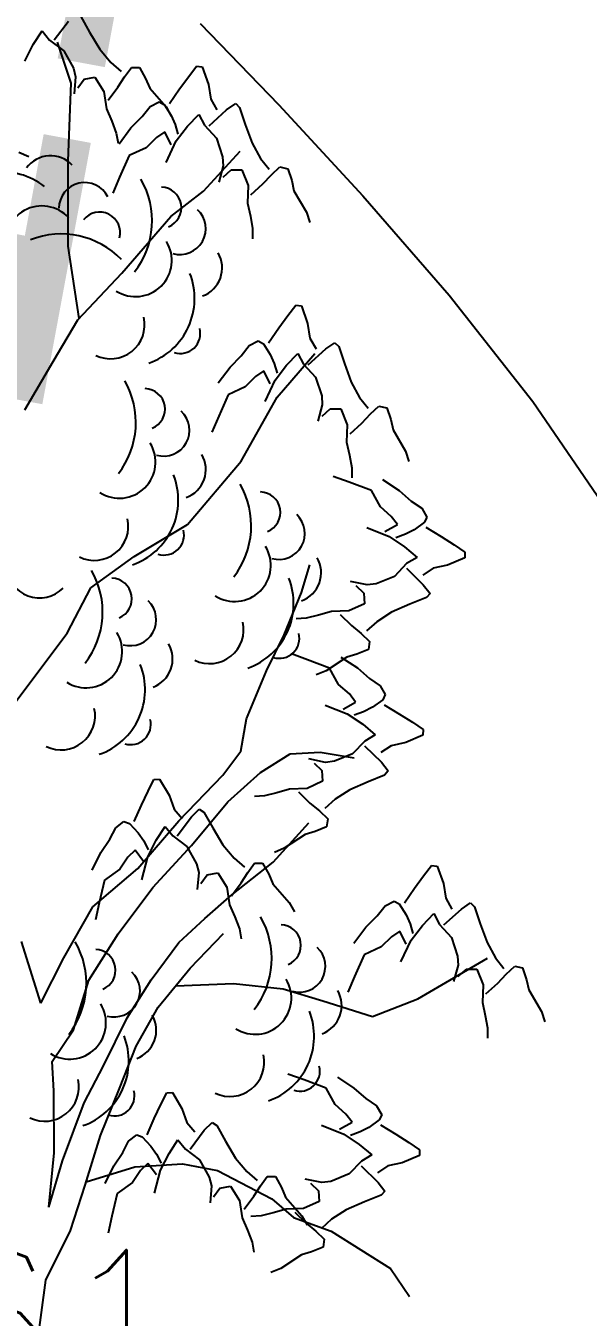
# Model space of a CAD drawing. Header units: millimetres. Extents: x 524954 to 526204, y 9523489 to 9524010.
# Drawn here: x 525596.69 to 525600.51, y 9523681.64 to 9523690.41 of the extents above; entities that cross this region are included whole.
import ezdxf
from ezdxf.enums import TextEntityAlignment as Align

# ---------------------------------------------------------------- set-up
doc = ezdxf.new("R2010")
doc.units = ezdxf.units.MM
doc.header["$PDMODE"] = 32
doc.header["$PDSIZE"] = 0.5
doc.linetypes.add('ACAD_ISO12W100', pattern=[21, 12, -3, 0, -3, 0, -3])
for name, color, linetype in [('Arbre', 34, 'ACAD_ISO12W100'), ('CN_02_00', 4, 'Continuous'), ('Route - Route de la corniche de Brazzaville - Textes - Arcs', 1, 'Continuous'), ('TopoAlt', 3, 'Continuous'), ('TOPOJIS', 7, 'Continuous')]:
    doc.layers.add(name, color=color, linetype=linetype)
doc.styles.add('Affichages route', font='arial.ttf', dxfattribs={"height": 0.5})
doc.styles.add('Simplex 1.0', font='Simplex.shx', dxfattribs={"width": 0.99, "height": 1})

# ---------------------------------------------------------------- blocks, each defined once
blk = doc.blocks.new('TCPOINT M')
at = {"color": 0}
blk.add_point((0, 0), dxfattribs=at)
at = {"layer": 'TopoAlt', "style": 'Simplex 1.0', "width": 0.99}
blk.add_attdef('ALT', (0.15, 0.15), '', height=1, dxfattribs=at)
blk = doc.blocks.new('v088')
at = {"color": 3, "linetype": 'Continuous'}
for p, q in [((0.1746, 12.0155), (0.2717, 12.1435)), ((0.3557, 12.1751), (0.415, 12.0689)), ((0.0317, 11.9844), (0.0922, 12.0781)), ((0.0922, 12.0781), (0.1437, 12.0135)), ((0.415, 12.0689), (0.4841, 11.9528)), ((-0.0252, 11.8718), (0.0317, 11.9844)), ((0.1437, 12.0135), (0.2395, 11.9416)), ((0.2395, 11.9416), (0.3048, 11.8248)), ((0.4841, 11.9528), (0.5601, 11.8616)), ((0.5601, 11.8616), (0.6304, 11.8005)), ((0.3048, 11.8248), (0.32, 11.7651)), ((0.32, 11.7651), (0.3106, 11.6498)), ((0.6075, 11.6944), (0.6527, 11.7656)), ((0.6527, 11.7656), (0.6994, 11.8293)), ((0.6994, 11.8293), (0.7544, 11.828)), ((0.7544, 11.828), (0.796, 11.7537)), ((1.027, 11.683), (1.0886, 11.7676)), ((1.0886, 11.7676), (1.1424, 11.8368)), ((1.1424, 11.8368), (1.1809, 11.833)), ((1.1809, 11.833), (1.2232, 11.7138)), ((0.3344, 11.6895), (0.378, 11.7487)), ((0.378, 11.7487), (0.4498, 11.7623)), ((0.4498, 11.7623), (0.5114, 11.6644)), ((0.5418, 11.6075), (0.6075, 11.6944)), ((0.796, 11.7537), (0.824, 11.6885)), ((0.824, 11.6885), (0.9344, 11.5607)), ((0.9578, 11.583), (1.027, 11.683)), ((1.2232, 11.7138), (1.2386, 11.6137)), ((0.5114, 11.6644), (0.5299, 11.5465)), ((0.827, 11.5637), (0.8886, 11.5945)), ((0.8886, 11.5945), (0.9232, 11.5753)), ((1.2386, 11.6137), (1.2809, 11.5407)), ((0.5299, 11.5465), (0.5653, 11.4632)), ((0.7732, 11.4945), (0.827, 11.5637)), ((0.9232, 11.5753), (0.9693, 11.5022)), ((0.9344, 11.5607), (0.97, 11.497)), ((0.9693, 11.5022), (0.9963, 11.4406)), ((1.0809, 11.4291), (1.1578, 11.5099)), ((1.1578, 11.5099), (1.1963, 11.4368)), ((1.2271, 11.433), (1.3463, 11.5407)), ((1.3463, 11.5407), (1.4079, 11.583)), ((1.4079, 11.583), (1.4348, 11.556)), ((1.4348, 11.556), (1.4733, 11.4406)), ((0.5653, 11.4632), (0.5962, 11.3829)), ((0.6155, 11.3099), (0.6962, 11.4176)), ((0.6962, 11.4176), (0.7732, 11.4945)), ((0.9963, 11.4406), (1.0155, 11.3753)), ((1.004, 11.3291), (1.0809, 11.4291)), ((1.1963, 11.4368), (1.2771, 11.3483)), ((1.4733, 11.4406), (1.5194, 11.3137)), ((0.5962, 11.3829), (0.6091, 11.3149)), ((0.8693, 11.3522), (0.8001, 11.2829)), ((0.927, 11.3906), (0.8693, 11.3522)), ((0.9693, 11.3022), (0.927, 11.3906)), ((0.9347, 11.1829), (1.004, 11.3291)), ((1.2771, 11.3483), (1.3194, 11.2214)), ((-0.0648, 11.2537), (0.0014, 11.223)), ((0.8001, 11.2829), (0.6847, 11.2291)), ((1.5194, 11.3137), (1.5771, 11.2099)), ((0.6847, 11.2291), (0.6193, 11.0829)), ((1.3232, 11.1598), (1.2925, 11.0483)), ((1.3194, 11.2214), (1.3232, 11.1598)), ((1.5771, 11.2099), (1.6348, 11.1368)), ((1.6502, 11.0983), (1.7079, 11.1522)), ((1.7079, 11.1522), (1.7617, 11.1406)), ((0.6193, 11.0829), (0.5731, 10.9752)), ((1.3232, 11.0829), (1.3771, 11.1329)), ((1.3771, 11.1329), (1.4502, 11.1329)), ((1.4502, 11.1329), (1.4925, 11.0252)), ((1.5925, 11.0368), (1.6502, 11.0983)), ((1.7617, 11.1406), (1.7887, 11.0598)), ((1.4925, 11.0252), (1.4886, 10.906)), ((1.5117, 10.9637), (1.5925, 11.0368)), ((1.7887, 11.0598), (1.8041, 10.9906)), ((1.8041, 10.9906), (1.8887, 10.8444)), ((1.4886, 10.906), (1.5079, 10.8175)), ((1.5079, 10.8175), (1.5233, 10.7329)), ((1.8887, 10.8444), (1.9118, 10.7752)), ((1.5233, 10.7329), (1.5233, 10.6636)), ((1.7617, 10.1424), (1.8156, 10.2117)), ((1.8156, 10.2117), (1.8541, 10.2078)), ((1.8541, 10.2078), (1.8964, 10.0886)), ((1.7002, 10.0578), (1.7617, 10.1424)), ((1.631, 9.9578), (1.7002, 10.0578)), ((1.8964, 10.0886), (1.9118, 9.9886)), ((1.4463, 9.8693), (1.5002, 9.9386)), ((1.5002, 9.9386), (1.5617, 9.9693)), ((1.5617, 9.9693), (1.5963, 9.9501)), ((1.5963, 9.9501), (1.6425, 9.877)), ((1.9118, 9.9886), (1.9541, 9.9155)), ((2.0195, 9.9155), (2.081, 9.9578)), ((2.081, 9.9578), (2.1079, 9.9309)), ((2.1079, 9.9309), (2.1464, 9.8155)), ((1.3694, 9.7924), (1.4463, 9.8693)), ((1.6425, 9.877), (1.6694, 9.8155)), ((1.7541, 9.8039), (1.831, 9.8847)), ((1.831, 9.8847), (1.8695, 9.8116)), ((1.9002, 9.8078), (2.0195, 9.9155)), ((1.2886, 9.6847), (1.3694, 9.7924)), ((1.6002, 9.7655), (1.5425, 9.727)), ((1.6425, 9.677), (1.6002, 9.7655)), ((1.6694, 9.8155), (1.6887, 9.7501)), ((1.6771, 9.7039), (1.7541, 9.8039)), ((1.8695, 9.8116), (1.9502, 9.7232)), ((2.1464, 9.8155), (2.1926, 9.6885)), ((1.4733, 9.6578), (1.3579, 9.6039)), ((1.5425, 9.727), (1.4733, 9.6578)), ((1.6079, 9.5578), (1.6771, 9.7039)), ((1.9502, 9.7232), (1.9925, 9.5962)), ((2.1926, 9.6885), (2.2503, 9.5847)), ((1.3579, 9.6039), (1.2925, 9.4577)), ((1.9925, 9.5962), (1.9964, 9.5347)), ((2.2503, 9.5847), (2.308, 9.5116)), ((1.9964, 9.5347), (1.9656, 9.4231)), ((1.9964, 9.4577), (2.0502, 9.5077)), ((2.0502, 9.5077), (2.1233, 9.5077)), ((2.1233, 9.5077), (2.1656, 9.4)), ((2.3233, 9.4731), (2.381, 9.527)), ((2.381, 9.527), (2.4349, 9.5154)), ((2.4349, 9.5154), (2.4618, 9.4347)), ((1.2925, 9.4577), (1.2463, 9.35)), ((2.1656, 9.4), (2.1618, 9.2808)), ((2.1849, 9.3385), (2.2657, 9.4116)), ((2.2657, 9.4116), (2.3233, 9.4731)), ((2.4618, 9.4347), (2.4772, 9.3654)), ((2.4772, 9.3654), (2.5618, 9.2193)), ((2.1618, 9.2808), (2.181, 9.1923)), ((2.5618, 9.2193), (2.5849, 9.15)), ((2.181, 9.1923), (2.1964, 9.1077)), ((2.1801, 9.009), (2.0697, 9.0483)), ((2.1964, 9.1077), (2.1964, 9.0385)), ((2.3301, 8.953), (2.1801, 9.009)), ((2.4064, 9.0272), (2.519, 8.9533)), ((2.3912, 8.8412), (2.3301, 8.953)), ((2.519, 8.9533), (2.6006, 8.8814)), ((2.6006, 8.8814), (2.6731, 8.832)), ((2.4646, 8.7765), (2.3912, 8.8412)), ((2.6731, 8.832), (2.7077, 8.7725)), ((2.2998, 8.7005), (2.4501, 8.6406)), ((2.421, 8.6735), (2.5067, 8.7213)), ((2.5067, 8.7213), (2.4646, 8.7765)), ((2.6907, 8.7368), (2.6207, 8.6861)), ((2.7077, 8.7725), (2.6907, 8.7368)), ((2.7005, 8.7027), (2.8047, 8.6399)), ((2.4501, 8.6406), (2.5548, 8.5702)), ((2.5609, 8.6554), (2.4969, 8.632)), ((2.6207, 8.6861), (2.5609, 8.6554)), ((2.8047, 8.6399), (2.8931, 8.5838)), ((2.5548, 8.5702), (2.6402, 8.4985)), ((2.8931, 8.5838), (2.9656, 8.5345)), ((2.9656, 8.5345), (2.9641, 8.4958)), ((2.5697, 8.4555), (2.4865, 8.3693)), ((2.6402, 8.4985), (2.5697, 8.4555)), ((2.8478, 8.4461), (2.749, 8.4244)), ((2.9641, 8.4958), (2.8478, 8.4461)), ((2.4865, 8.3693), (2.3625, 8.3191)), ((2.5678, 8.4245), (2.6828, 8.3123)), ((2.749, 8.4244), (2.6787, 8.3776)), ((2.3013, 8.3113), (2.188, 8.335)), ((2.2245, 8.3065), (2.2778, 8.2559)), ((2.2778, 8.2559), (2.2824, 8.183)), ((2.3625, 8.3191), (2.3013, 8.3113)), ((2.6828, 8.3123), (2.7289, 8.2536)), ((2.7289, 8.2536), (2.7037, 8.225)), ((2.2824, 8.183), (2.1776, 8.1339)), ((2.591, 8.1793), (2.4672, 8.1253)), ((2.7037, 8.225), (2.591, 8.1793)), ((1.8878, 8.0848), (1.8187, 8.0804)), ((1.9713, 8.1055), (1.8878, 8.0848)), ((2.0584, 8.1303), (1.9713, 8.1055)), ((2.1776, 8.1339), (2.0584, 8.1303)), ((2.1174, 8.1109), (2.1954, 8.0349)), ((2.4672, 8.1253), (2.3672, 8.0611)), ((2.1954, 8.0349), (2.2605, 7.9811)), ((2.3672, 8.0611), (2.2979, 7.9989)), ((2.2605, 7.9811), (2.3179, 7.927)), ((2.3179, 7.927), (2.3098, 7.8725)), ((1.8965, 7.8022), (1.7861, 7.8414)), ((2.1627, 7.8208), (2.0222, 7.7271)), ((2.1227, 7.8203), (2.2353, 7.7465)), ((2.2308, 7.8405), (2.1627, 7.8208)), ((2.3098, 7.8725), (2.2308, 7.8405)), ((2.0465, 7.7461), (1.8965, 7.8022)), ((2.0222, 7.7271), (1.9545, 7.6997)), ((2.1075, 7.6343), (2.0465, 7.7461)), ((2.2353, 7.7465), (2.3169, 7.6746)), ((2.3169, 7.6746), (2.3894, 7.6252)), ((2.1809, 7.5696), (2.1075, 7.6343)), ((2.223, 7.5144), (2.1809, 7.5696)), ((2.3894, 7.6252), (2.424, 7.5657)), ((2.424, 7.5657), (2.407, 7.5299)), ((2.0162, 7.4937), (2.1664, 7.4338)), ((2.1373, 7.4666), (2.223, 7.5144)), ((2.337, 7.4793), (2.2772, 7.4485)), ((2.407, 7.5299), (2.337, 7.4793)), ((2.4169, 7.4959), (2.521, 7.4331)), ((2.1664, 7.4338), (2.2711, 7.3633)), ((2.2772, 7.4485), (2.2132, 7.4252)), ((2.521, 7.4331), (2.6094, 7.377)), ((2.6094, 7.377), (2.6819, 7.3276)), ((2.2711, 7.3633), (2.3565, 7.2916)), ((2.3565, 7.2916), (2.286, 7.2486)), ((2.6805, 7.289), (2.5641, 7.2392)), ((2.6819, 7.3276), (2.6805, 7.289)), ((2.286, 7.2486), (2.2028, 7.1624)), ((2.2841, 7.2177), (2.3991, 7.1055)), ((2.4653, 7.2176), (2.395, 7.1707)), ((2.5641, 7.2392), (2.4653, 7.2176)), ((2.0176, 7.1045), (1.9044, 7.1282)), ((2.0788, 7.1122), (2.0176, 7.1045)), ((2.2028, 7.1624), (2.0788, 7.1122)), ((1.9408, 7.0996), (1.9941, 7.049)), ((1.9941, 7.049), (1.9988, 6.9761)), ((2.3991, 7.1055), (2.4452, 7.0467)), ((2.4452, 7.0467), (2.4201, 7.0181)), ((0.8128, 6.9092), (0.8527, 6.9872)), ((0.8527, 6.9872), (0.8913, 6.9906)), ((0.8913, 6.9906), (0.9551, 6.8814)), ((1.9988, 6.9761), (1.8939, 6.9271)), ((2.3073, 6.9725), (2.1835, 6.9184)), ((2.4201, 7.0181), (2.3073, 6.9725)), ((0.7681, 6.8145), (0.8128, 6.9092)), ((0.9551, 6.8814), (0.9888, 6.786)), ((1.6041, 6.8779), (1.535, 6.8736)), ((1.6876, 6.8986), (1.6041, 6.8779)), ((1.7747, 6.9234), (1.6876, 6.8986)), ((1.8939, 6.9271), (1.7747, 6.9234)), ((1.8337, 6.904), (1.9118, 6.828)), ((2.0835, 6.8543), (2.0142, 6.7921)), ((2.1835, 6.9184), (2.0835, 6.8543)), ((0.7187, 6.7034), (0.7681, 6.8145)), ((0.9888, 6.786), (1.0441, 6.7221)), ((1.1083, 6.7343), (1.1609, 6.7873)), ((1.1609, 6.7873), (1.1923, 6.7659)), ((1.1923, 6.7659), (1.2517, 6.6597)), ((1.9118, 6.828), (1.9768, 6.7743)), ((1.9768, 6.7743), (2.0342, 6.7201)), ((0.5938, 6.6601), (0.6485, 6.7018)), ((0.6485, 6.7018), (0.6861, 6.6893)), ((0.6861, 6.6893), (0.7451, 6.6262)), ((1.0112, 6.6062), (1.1083, 6.7343)), ((2.0342, 6.7201), (2.0261, 6.6656)), ((0.5538, 6.582), (0.5938, 6.6601)), ((0.7451, 6.6262), (0.7831, 6.5707)), ((0.8684, 6.5752), (0.9289, 6.6689)), ((0.9289, 6.6689), (0.9803, 6.6043)), ((0.9803, 6.6043), (1.0762, 6.5324)), ((1.2517, 6.6597), (1.3207, 6.5436)), ((1.879, 6.6139), (1.7385, 6.5203)), ((1.9472, 6.6337), (1.879, 6.6139)), ((2.0261, 6.6656), (1.9472, 6.6337)), ((0.4926, 6.4921), (0.5538, 6.582)), ((0.7244, 6.5087), (0.6749, 6.4601)), ((0.7824, 6.4297), (0.7244, 6.5087)), ((0.7831, 6.5707), (0.8142, 6.5101)), ((0.8114, 6.4626), (0.8684, 6.5752)), ((1.0762, 6.5324), (1.1414, 6.4156)), ((1.3207, 6.5436), (1.3968, 6.4523)), ((1.7385, 6.5203), (1.6708, 6.4929)), ((0.4333, 6.3712), (0.4926, 6.4921)), ((0.6749, 6.4601), (0.6198, 6.3792)), ((0.7707, 6.306), (0.8114, 6.4626)), ((1.1414, 6.4156), (1.1567, 6.3559)), ((1.3968, 6.4523), (1.4671, 6.3913)), ((1.4894, 6.3564), (1.536, 6.4201)), ((1.536, 6.4201), (1.5911, 6.4188)), ((1.5911, 6.4188), (1.6326, 6.3444)), ((0.6198, 6.3792), (0.5164, 6.3047)), ((1.1567, 6.3559), (1.1472, 6.2405)), ((1.171, 6.2803), (1.2146, 6.3394)), ((1.2146, 6.3394), (1.2864, 6.3531)), ((1.2864, 6.3531), (1.3481, 6.2552)), ((1.4442, 6.2852), (1.4894, 6.3564)), ((1.6326, 6.3444), (1.6606, 6.2793)), ((2.6234, 6.2497), (2.6849, 6.3343)), ((2.6849, 6.3343), (2.7388, 6.4036)), ((2.7388, 6.4036), (2.7772, 6.3997)), ((2.7772, 6.3997), (2.8196, 6.2805)), ((0.5164, 6.3047), (0.4795, 6.1489)), ((1.3481, 6.2552), (1.3665, 6.1373)), ((1.3784, 6.1983), (1.4442, 6.2852)), ((1.6606, 6.2793), (1.771, 6.1515)), ((2.5541, 6.1497), (2.6234, 6.2497)), ((2.8196, 6.2805), (2.8349, 6.1805)), ((0.4795, 6.1489), (0.4542, 6.0345)), ((1.771, 6.1515), (1.8066, 6.0878)), ((2.4234, 6.1305), (2.4849, 6.1612)), ((2.4849, 6.1612), (2.5195, 6.142)), ((2.8349, 6.1805), (2.8773, 6.1074)), ((2.9427, 6.1074), (3.0042, 6.1497)), ((3.0042, 6.1497), (3.0311, 6.1228)), ((1.3665, 6.1373), (1.4019, 6.054)), ((2.2926, 5.9843), (2.3695, 6.0612)), ((2.3695, 6.0612), (2.4234, 6.1305)), ((2.5195, 6.142), (2.5657, 6.0689)), ((2.5657, 6.0689), (2.5926, 6.0074)), ((2.6772, 5.9958), (2.7542, 6.0766)), ((2.7542, 6.0766), (2.7926, 6.0035)), ((2.8234, 5.9997), (2.9427, 6.1074)), ((3.0311, 6.1228), (3.0696, 6.0074)), ((1.4019, 6.054), (1.4328, 5.9737)), ((1.4328, 5.9737), (1.4458, 5.9057)), ((2.2118, 5.8766), (2.2926, 5.9843)), ((2.5926, 6.0074), (2.6118, 5.942)), ((2.6003, 5.8958), (2.6772, 5.9958)), ((2.7926, 6.0035), (2.8734, 5.9151)), ((3.0696, 6.0074), (3.1158, 5.8804)), ((2.4657, 5.9189), (2.3964, 5.8497)), ((2.5234, 5.9574), (2.4657, 5.9189)), ((2.5657, 5.8689), (2.5234, 5.9574)), ((2.5311, 5.7497), (2.6003, 5.8958)), ((2.8734, 5.9151), (2.9157, 5.7881)), ((2.281, 5.7958), (2.2156, 5.6496)), ((2.3964, 5.8497), (2.281, 5.7958)), ((3.1158, 5.8804), (3.1734, 5.7766)), ((2.9196, 5.7266), (2.8888, 5.615)), ((2.9157, 5.7881), (2.9196, 5.7266)), ((3.1734, 5.7766), (3.2311, 5.7035)), ((3.2465, 5.665), (3.3042, 5.7189)), ((3.3042, 5.7189), (3.3581, 5.7073)), ((3.3581, 5.7073), (3.385, 5.6266)), ((2.2156, 5.6496), (2.1695, 5.5419)), ((2.9196, 5.6496), (2.9734, 5.6996)), ((2.9734, 5.6996), (3.0465, 5.6996)), ((3.0465, 5.6996), (3.0888, 5.5919)), ((3.1888, 5.6035), (3.2465, 5.665)), ((3.385, 5.6266), (3.4004, 5.5573)), ((3.0888, 5.5919), (3.085, 5.4727)), ((3.1081, 5.5304), (3.1888, 5.6035)), ((3.4004, 5.5573), (3.485, 5.4112)), ((3.085, 5.4727), (3.1042, 5.3842)), ((3.1042, 5.3842), (3.1196, 5.2996)), ((3.485, 5.4112), (3.5081, 5.3419)), ((3.1196, 5.2996), (3.1196, 5.2304)), ((1.8724, 4.9461), (1.762, 4.9854)), ((2.0224, 4.89), (1.8724, 4.9461)), ((2.0987, 4.9642), (2.2113, 4.8904)), ((0.8993, 4.7791), (0.9393, 4.8572)), ((0.9393, 4.8572), (0.9778, 4.8606)), ((0.9778, 4.8606), (1.0416, 4.7513)), ((2.0834, 4.7783), (2.0224, 4.89)), ((2.2113, 4.8904), (2.2929, 4.8185)), ((0.8546, 4.6845), (0.8993, 4.7791)), ((1.0416, 4.7513), (1.0754, 4.656)), ((2.1569, 4.7135), (2.0834, 4.7783)), ((2.2929, 4.8185), (2.3654, 4.7691)), ((2.3654, 4.7691), (2.4, 4.7096)), ((0.8053, 4.5733), (0.8546, 4.6845)), ((1.0754, 4.656), (1.1306, 4.592)), ((1.1948, 4.6042), (1.2474, 4.6573)), ((1.2474, 4.6573), (1.2789, 4.6359)), ((2.1133, 4.6106), (2.1989, 4.6584)), ((2.1989, 4.6584), (2.1569, 4.7135)), ((2.383, 4.6739), (2.3129, 4.6232)), ((2.4, 4.7096), (2.383, 4.6739)), ((0.6804, 4.53), (0.7351, 4.5718)), ((0.7351, 4.5718), (0.7727, 4.5593)), ((1.0978, 4.4762), (1.1948, 4.6042)), ((1.2789, 4.6359), (1.3382, 4.5297)), ((1.9921, 4.6376), (2.1424, 4.5777)), ((2.1424, 4.5777), (2.247, 4.5072)), ((2.2532, 4.5924), (2.1892, 4.5691)), ((2.3129, 4.6232), (2.2532, 4.5924)), ((2.3928, 4.6398), (2.497, 4.577)), ((2.497, 4.577), (2.5853, 4.5209)), ((0.6404, 4.452), (0.6804, 4.53)), ((0.7727, 4.5593), (0.8317, 4.4961)), ((0.8317, 4.4961), (0.8696, 4.4407)), ((0.9549, 4.4451), (1.0154, 4.5388)), ((1.0154, 4.5388), (1.0668, 4.4742)), ((1.3382, 4.5297), (1.4072, 4.4136)), ((2.247, 4.5072), (2.3325, 4.4356)), ((2.5853, 4.5209), (2.6578, 4.4715)), ((0.5791, 4.362), (0.6404, 4.452)), ((0.8696, 4.4407), (0.9007, 4.38)), ((0.898, 4.3325), (0.9549, 4.4451)), ((1.0668, 4.4742), (1.1627, 4.4024)), ((1.1627, 4.4024), (1.228, 4.2856)), ((1.4072, 4.4136), (1.4833, 4.3223)), ((2.262, 4.3926), (2.1788, 4.3064)), ((2.3325, 4.4356), (2.262, 4.3926)), ((2.6564, 4.4329), (2.5401, 4.3831)), ((2.6578, 4.4715), (2.6564, 4.4329)), ((0.5199, 4.2411), (0.5791, 4.362)), ((0.7614, 4.3301), (0.7063, 4.2491)), ((0.8109, 4.3786), (0.7614, 4.3301)), ((0.869, 4.2996), (0.8109, 4.3786)), ((0.8572, 4.176), (0.898, 4.3325)), ((1.4833, 4.3223), (1.5536, 4.2613)), ((2.1788, 4.3064), (2.0548, 4.2561)), ((2.2601, 4.3616), (2.3751, 4.2494)), ((2.4412, 4.3615), (2.371, 4.3146)), ((2.5401, 4.3831), (2.4412, 4.3615)), ((0.7063, 4.2491), (0.603, 4.1747)), ((1.228, 4.2856), (1.2432, 4.2258)), ((1.2432, 4.2258), (1.2338, 4.1105)), ((1.3011, 4.2094), (1.373, 4.223)), ((1.373, 4.223), (1.4346, 4.1251)), ((1.5307, 4.1551), (1.5759, 4.2264)), ((1.5759, 4.2264), (1.6226, 4.29)), ((1.6226, 4.29), (1.6776, 4.2887)), ((1.6776, 4.2887), (1.7191, 4.2144)), ((1.7191, 4.2144), (1.7472, 4.1493)), ((1.9936, 4.2484), (1.8803, 4.2721)), ((1.9168, 4.2436), (1.9701, 4.193)), ((2.0548, 4.2561), (1.9936, 4.2484)), ((2.3751, 4.2494), (2.4212, 4.1906)), ((0.603, 4.1747), (0.566, 4.0189)), ((1.2576, 4.1502), (1.3011, 4.2094)), ((1.465, 4.0683), (1.5307, 4.1551)), ((1.7472, 4.1493), (1.8576, 4.0214)), ((1.9701, 4.193), (1.9747, 4.12)), ((2.396, 4.1621), (2.2833, 4.1164)), ((2.4212, 4.1906), (2.396, 4.1621)), ((1.4346, 4.1251), (1.4531, 4.0073)), ((1.6636, 4.0426), (1.5801, 4.0219)), ((1.7506, 4.0673), (1.6636, 4.0426)), ((1.8699, 4.071), (1.7506, 4.0673)), ((1.8097, 4.0479), (1.8877, 3.9719)), ((1.9747, 4.12), (1.8699, 4.071)), ((2.1595, 4.0623), (2.0595, 3.9982)), ((2.2833, 4.1164), (2.1595, 4.0623)), ((0.566, 4.0189), (0.5407, 3.9045)), ((1.4531, 4.0073), (1.4885, 3.9239)), ((1.5801, 4.0219), (1.511, 4.0175)), ((1.8576, 4.0214), (1.8932, 3.9577)), ((1.8877, 3.9719), (1.9528, 3.9182)), ((2.0595, 3.9982), (1.9902, 3.936)), ((1.4885, 3.9239), (1.5194, 3.8437)), ((1.9528, 3.9182), (2.0102, 3.864)), ((2.0102, 3.864), (2.002, 3.8096)), ((1.5194, 3.8437), (1.5323, 3.7756)), ((1.9231, 3.7776), (1.855, 3.7579)), ((2.002, 3.8096), (1.9231, 3.7776)), ((1.855, 3.7579), (1.7144, 3.6642)), ((1.7144, 3.6642), (1.6468, 3.6368))]:
    blk.add_line(p, q, dxfattribs=at)
at = {"linetype": 'Continuous'}
for p, q in [((0.2897, 11.7219), (0.1969, 11.9998)), ((0.2697, 11.1929), (0.2897, 11.7219)), ((1.1882, 10.9882), (1.4374, 11.2608)), ((0.2693, 10.6145), (0.2697, 11.1929)), ((0.9679, 10.8157), (1.1882, 10.9882)), ((0.6339, 10.4293), (0.9679, 10.8157)), ((0.3448, 10.1217), (0.2693, 10.6145)), ((0.3358, 10.1122), (0.6339, 10.4293)), ((0.1676, 9.8288), (0.3358, 10.1122)), ((1.6901, 9.587), (1.945, 9.8846)), ((-0.0246, 9.5014), (0.1676, 9.8288)), ((1.4442, 9.1527), (1.6901, 9.587)), ((1.08, 8.7222), (1.4442, 9.1527)), ((0.7177, 8.5032), (1.08, 8.7222)), ((0.4236, 8.2918), (0.7177, 8.5032)), ((1.8546, 8.2596), (1.9129, 8.4473)), ((0.2621, 7.9837), (0.4236, 8.2918)), ((1.7363, 7.971), (1.8546, 8.2596)), ((-0.0934, 7.5087), (0.2621, 7.9837)), ((1.617, 7.726), (1.7363, 7.971)), ((1.4808, 7.3998), (1.617, 7.726)), ((1.4418, 7.1813), (1.4808, 7.3998)), ((1.3209, 7.0171), (1.4418, 7.1813)), ((1.5755, 7.0348), (1.778, 7.1634)), ((1.778, 7.1634), (1.983, 7.1739)), ((1.983, 7.1739), (2.2139, 7.1352)), ((1.3557, 6.8374), (1.5755, 7.0348)), ((1.0227, 6.7061), (1.3209, 7.0171)), ((1.107, 6.54), (1.3557, 6.8374)), ((0.7433, 6.3831), (1.0227, 6.7061)), ((1.6628, 6.4272), (1.906, 6.6935)), ((0.8455, 6.2546), (1.107, 6.54)), ((1.3814, 6.2037), (1.6628, 6.4272)), ((0.4379, 6.1217), (0.7433, 6.3831)), ((0.6096, 5.9388), (0.8455, 6.2546)), ((1.1982, 6.0444), (1.3814, 6.2037)), ((0.2399, 5.7756), (0.4379, 6.1217)), ((1.0213, 5.879), (1.1982, 6.0444)), ((0.0846, 5.4676), (-0.0486, 5.8877)), ((0.4109, 5.6237), (0.6096, 5.9388)), ((1.0995, 5.7065), (1.3247, 5.9413)), ((0.8338, 5.6263), (1.0213, 5.879)), ((0.0846, 5.4676), (0.2399, 5.7756)), ((0.8812, 5.4407), (1.0995, 5.7065)), ((2.6462, 5.4963), (3.1193, 5.7735)), ((0.3061, 5.2857), (0.4109, 5.6237)), ((0.6713, 5.3679), (0.8338, 5.6263)), ((1.0006, 5.5861), (1.394, 5.6007)), ((1.394, 5.6007), (1.7306, 5.5642)), ((1.7306, 5.5642), (1.9997, 5.4827)), ((1.9997, 5.4827), (2.3377, 5.3779)), ((2.3377, 5.3779), (2.6462, 5.4963)), ((0.5102, 5.0412), (0.6713, 5.3679)), ((0.7312, 5.1764), (0.8812, 5.4407)), ((0.1613, 5.0712), (0.3061, 5.2857)), ((0.6191, 4.888), (0.7312, 5.1764)), ((0.1717, 4.8724), (0.1613, 5.0712)), ((0.3786, 4.7897), (0.5102, 5.0412)), ((0.1743, 4.4496), (0.1717, 4.8724)), ((0.489, 4.5681), (0.6191, 4.888)), ((0.2314, 4.3948), (0.3786, 4.7897)), ((0.3841, 4.2301), (0.489, 4.5681)), ((0.1384, 4.0819), (0.1743, 4.4496)), ((0.1384, 4.0819), (0.2314, 4.3948)), ((0.3911, 4.2526), (0.7235, 4.3553)), ((0.7235, 4.3553), (1.0465, 4.3745)), ((1.0465, 4.3745), (1.2838, 4.3297)), ((1.2838, 4.3297), (1.6547, 4.1385)), ((0.2848, 3.9233), (0.3841, 4.2301)), ((1.6547, 4.1385), (1.8004, 4.0109)), ((1.8004, 4.0109), (2.0573, 3.9168)), ((0.1177, 3.584), (0.2848, 3.9233)), ((2.0573, 3.9168), (2.4606, 3.664)), ((2.4606, 3.664), (2.589, 3.4739)), ((0.064, 3.1786), (0.1177, 3.584))]:
    blk.add_line(p, q, dxfattribs=at)
at = {"color": 3, "linetype": 'Continuous'}
for centre, major_axis, start_param, end_param in [((0.1501, 11.0237), (0.1445, 0.1445), 6.263619, 7.998733), ((-0.1756, 10.6509), (0.3298, 0.3298), 0.12682, 1.733702), ((0.2754, 10.7857), (0.3995, 0.3995), 4.836335, 6.022049), ((0.3829, 10.8698), (-0.1246, 0.1246), 4.396235, 7.060094), ((0.8987, 10.8757), (0.099, 0.099), 4.31771, 7.031286), ((0.0911, 10.6412), (0.1741, 0.1741), 6.236163, 8.918901), ((0.4834, 10.7051), (-0.099, 0.099), 3.680741, 6.394318), ((1.0287, 10.7332), (-0.1246, 0.1246), 2.081137, 4.744996), ((0.2226, 10.1318), (-0.3995, 0.3995), 4.689978, 5.875693), ((0.7276, 10.5169), (-0.1741, 0.1741), 1.793126, 4.475865), ((1.1114, 10.4666), (-0.1445, 0.1445), 2.713295, 4.448408), ((0.6623, 10.2582), (-0.3298, 0.3298), 2.69514, 4.302022), ((0.5573, 10.0804), (0.1641, 0.1641), 3.478918, 5.717341), ((1.0314, 10.0206), (0.0964, 0.0964), 3.62262, 5.745019), ((0.1648, 9.4153), (0.3995, 0.3995), 4.836335, 6.022049), ((0.7881, 9.5054), (-0.099, 0.099), 2.746913, 5.46049), ((0.9181, 9.3628), (0.1246, 0.1246), 3.651933, 6.315792), ((0.617, 9.1466), (-0.1741, 0.1741), 1.793126, 4.475865), ((1.0008, 9.0963), (-0.1445, 0.1445), 2.713295, 4.448408), ((0.5518, 8.8878), (-0.3298, 0.3298), 2.69514, 4.302022), ((0.9486, 8.7133), (-0.3995, 0.3995), 3.265538, 4.451253), ((1.5719, 8.8034), (0.099, 0.099), 4.31771, 7.031286), ((1.7019, 8.6608), (0.1246, 0.1246), 3.651933, 6.315792), ((0.4467, 8.71), (-0.1641, 0.1641), 1.908121, 4.146545), ((0.9208, 8.6502), (0.0964, 0.0964), 3.62262, 5.745019), ((1.4008, 8.4446), (0.1741, 0.1741), 3.363922, 6.046661), ((0.0741, 8.4554), (0.1641, 0.1641), 2.463212, 4.701636), ((1.7845, 8.3943), (-0.1445, 0.1445), 2.713295, 4.448408), ((-0.0612, 8.1267), (-0.3995, 0.3995), 3.265538, 4.451253), ((0.5622, 8.2168), (0.099, 0.099), 4.31771, 7.031286), ((1.3355, 8.1858), (-0.3298, 0.3298), 2.69514, 4.302022), ((0.6922, 8.0742), (-0.1246, 0.1246), 2.081137, 4.744996), ((1.2305, 8.008), (0.1641, 0.1641), 3.478918, 5.717341), ((0.391, 7.858), (0.1741, 0.1741), 3.363922, 6.046661), ((0.7748, 7.8077), (-0.1445, 0.1445), 2.713295, 4.448408), ((1.7045, 7.9482), (-0.0964, 0.0964), 2.051824, 4.174223), ((0.3258, 7.5992), (0.3298, 0.3298), 4.265936, 5.872819), ((0.2207, 7.4214), (0.1641, 0.1641), 3.478918, 5.717341), ((0.6948, 7.3616), (-0.0964, 0.0964), 2.051824, 4.174223), ((1.088, 5.7707), (-0.3995, 0.3995), 3.265538, 4.451253), ((1.7113, 5.8608), (0.099, 0.099), 4.31771, 7.031286), ((-0.1718, 5.6024), (0.3995, 0.3995), 4.836335, 6.022049), ((0.4516, 5.6925), (0.099, 0.099), 4.31771, 7.031286), ((1.8413, 5.7182), (-0.1246, 0.1246), 2.081137, 4.744996), ((0.5816, 5.5499), (0.1246, 0.1246), 3.651933, 6.315792), ((1.5402, 5.502), (0.1741, 0.1741), 3.363922, 6.046661), ((1.924, 5.4517), (-0.1445, 0.1445), 2.713295, 4.448408), ((0.2804, 5.3337), (0.1741, 0.1741), 3.363922, 6.046661), ((0.6642, 5.2834), (-0.1445, 0.1445), 2.713295, 4.448408), ((1.4749, 5.2432), (0.3298, 0.3298), 4.265936, 5.872819), ((0.2152, 5.0749), (-0.3298, 0.3298), 2.69514, 4.302022), ((1.3699, 5.0654), (-0.1641, 0.1641), 1.908121, 4.146545), ((1.844, 5.0056), (-0.0964, 0.0964), 2.051824, 4.174223), ((0.1101, 4.8971), (-0.1641, 0.1641), 1.908121, 4.146545), ((0.5842, 4.8373), (0.0964, 0.0964), 3.62262, 5.745019)]:
    blk.add_ellipse(centre, major_axis=major_axis, ratio=1, start_param=start_param, end_param=end_param, dxfattribs=at)

msp = doc.modelspace()

# ---------------------------------------------------------------- linework, layer by layer
at = {"layer": 'CN_02_00', "elevation": 276, "flags": 128}
msp.add_lwpolyline([(525597.8699, 9523690.4313), (525598.4034, 9523689.8773), (525598.9762, 9523689.2591), (525599.5608, 9523688.5843), (525600.1297, 9523687.8601), (525600.6552, 9523687.0939)], dxfattribs=at)

# ---------------------------------------------------------------- block references
at = {"layer": 'Arbre'}
msp.add_blockref('v088', (525596.7032, 9523678.3032), dxfattribs=at)
at = {"layer": 'TOPOJIS'}
ref = msp.add_blockref('TCPOINT M', (525593.0328, 9523681.0421, 275.61), dxfattribs=at)
ref.add_attrib('ALT', '275.61', (525593.0828, 9523681.0921, 275.61), dxfattribs={"layer": 'TopoAlt', "height": 1, "style": 'Simplex 1.0', "width": 0.99})

# ---------------------------------------------------------------- texts
at = {"layer": 'Route - Route de la corniche de Brazzaville - Textes - Arcs', "style": 'Affichages route'}
msp.add_text('G=11.67gr', height=3, rotation=79.49755, dxfattribs=at).set_placement((525594.5646, 9523692.2573), align=Align.TOP_CENTER)

doc.saveas('drawing.dxf')
